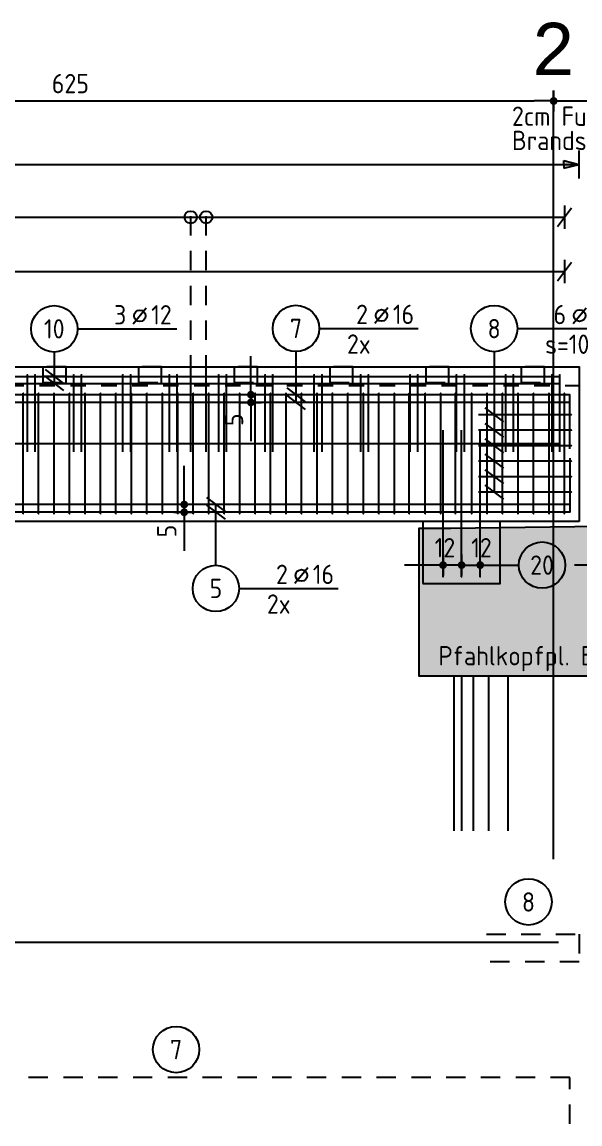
# Model space of a CAD drawing. Extents: x -17 to 300, y 24 to 138.
# Drawn here: x 245.02 to 248.63, y 37.33 to 44.46 of the extents above; entities that cross this region are included whole.
import ezdxf
from ezdxf.enums import TextEntityAlignment as Align

# ---------------------------------------------------------------- set-up
doc = ezdxf.new("R2010")
doc.units = 0
doc.header["$LTSCALE"] = 0.5
doc.header["$MEASUREMENT"] = 0
doc.header["$PDMODE"] = 2
for name, pattern in [('AUSGEZOGEN', [1000.01, 1000, 0.01]), ('DOT', [0.175, 0.05, -0.125]), ('HIDDEN', [0.375, 0.25, -0.125]), ('VERDECKT', [0.375, 0.25, -0.125])]:
    doc.linetypes.add(name, pattern=pattern)
doc.layers.get('Defpoints').update_dxf_attribs({"linetype": 'CONTINUOUS'})
for name, color, linetype in [('ACHSEN', 7, 'CONTINUOUS'), ('BET-SCHN', 6, 'CONTINUOUS'), ('BETON', 7, 'CONTINUOUS'), ('MASSE', 7, 'CONTINUOUS'), ('RND', 7, 'CONTINUOUS'), ('TEXT', 7, 'CONTINUOUS')]:
    doc.layers.add(name, color=color, linetype=linetype)
doc.styles.add('mono', font='monos.ttf')
doc.styles.add('TXT', font='isocp.shx')
doc.dimstyles.new('DOT_I', dxfattribs={"dimscale": 0.5, "dimtxt": 0.25, "dimasz": 0.25, "dimexe": 0.1, "dimexo": 0.3, "dimgap": 0.1, "dimtad": 1, "dimdec": 3, "dimzin": 3, "dimtxsty": 'TXT', "dimblk": 'DOT', "dimblk1": 'DOT', "dimblk2": 'DOT', "dimsah": 1, "dimcen": 0.1, "dimse1": 1, "dimse2": 1, "dimazin": 0, "dimtfac": 1, "dimtdec": 4, "dimtix": 1, "dimtmove": 2, "dimatfit": 3, "dimldrblk": 'DOT', "dimfxl": 0, "dimtvp": 1, "dimtolj": 1, "dimtzin": 0, "dimarcsym": 0})

# ---------------------------------------------------------------- blocks, each defined once
blk = doc.blocks.new('RND_HIN')
at = {"layer": 'RND', "color": 7, "linetype": 'Continuous'}
blk.add_circle((0, 0), 0.3, dxfattribs=at)
at = {"layer": 'RND', "color": 7, "linetype": 'Continuous', "style": 'TXT'}
blk.add_attdef('POSI', text='', height=0.25, dxfattribs=at).set_placement((0, 0), align=Align.MIDDLE)
blk = doc.blocks.new('DOT')
at = {"layer": 'MASSE', "color": 7, "linetype": 'Continuous'}
for p, q in [((0, 0), (-1, 0)), ((0, 0.54), (0, -0.54))]:
    blk.add_line(p, q, dxfattribs=at)
at = {"layer": 'MASSE', "color": 7, "linetype": 'Continuous', "const_width": 0.2}
blk.add_lwpolyline([(-0.1, 0, 1), (0.1, 0, 1)], format="xyb", close=True, dxfattribs=at)
blk = doc.blocks.new('*D371')
at = {"layer": 'Defpoints', "color": 0, "linetype": 'AUSGEZOGEN', "transparency": 16777216}
for p in [(242.2107, 43.95), (248.4607, 43.95), (248.4607, 43.95)]:
    blk.add_point(p, dxfattribs=at)
at = {"layer": 'MASSE', "color": 0, "linetype": 'AUSGEZOGEN', "lineweight": -2, "transparency": 16777216}
blk.add_line((242.3357, 43.95), (248.3357, 43.95), dxfattribs=at)
at = {"layer": 'MASSE', "color": 0, "linetype": 'AUSGEZOGEN', "lineweight": -2, "transparency": 16777216, "xscale": 0.125, "yscale": 0.125, "zscale": 0.125, "rotation": 180}
blk.add_blockref('DOT', (242.2107, 43.95), dxfattribs=at)
at = {"layer": 'MASSE', "color": 0, "linetype": 'AUSGEZOGEN', "lineweight": -2, "transparency": 16777216, "xscale": 0.125, "yscale": 0.125, "zscale": 0.125}
blk.add_blockref('DOT', (248.4607, 43.95), dxfattribs=at)
at = {"layer": 'MASSE', "color": 0, "linetype": 'AUSGEZOGEN', "transparency": 16777216, "insert": (245.3357, 44.0625), "char_height": 0.125, "attachment_point": 5, "style": 'TXT'}
blk.add_mtext('\\A1;625', dxfattribs=at)
blk = doc.blocks.new('*D372')
at = {"layer": 'Defpoints', "color": 0, "linetype": 'AUSGEZOGEN', "transparency": 16777216}
for p in [(248.4607, 43.95), (255.3357, 43.95), (255.3357, 43.95)]:
    blk.add_point(p, dxfattribs=at)
at = {"layer": 'MASSE', "color": 0, "linetype": 'AUSGEZOGEN', "lineweight": -2, "transparency": 16777216}
blk.add_line((248.5857, 43.95), (255.2107, 43.95), dxfattribs=at)
at = {"layer": 'MASSE', "color": 0, "linetype": 'AUSGEZOGEN', "lineweight": -2, "transparency": 16777216, "xscale": 0.125, "yscale": 0.125, "zscale": 0.125, "rotation": 180}
blk.add_blockref('DOT', (248.4607, 43.95), dxfattribs=at)
at = {"layer": 'MASSE', "color": 0, "linetype": 'AUSGEZOGEN', "lineweight": -2, "transparency": 16777216, "xscale": 0.125, "yscale": 0.125, "zscale": 0.125}
blk.add_blockref('DOT', (255.3357, 43.95), dxfattribs=at)
at = {"layer": 'MASSE', "color": 0, "linetype": 'AUSGEZOGEN', "transparency": 16777216, "insert": (251.8982, 44.0719), "char_height": 0.125, "attachment_point": 5, "style": 'TXT'}
blk.add_mtext('\\A1;687,5', dxfattribs=at)
blk = doc.blocks.new('Pfeillinie')
at = {"layer": 'TEXT', "linetype": 'Continuous'}
blk.add_hatch(color=7, dxfattribs=at).paths.add_polyline_path([(0, 0), (-0.8, 0.2), (-0.8, 0), (-0.8, -0.2)])
at = {"layer": 'TEXT', "color": 7, "linetype": 'Continuous'}
for p, q in [((-0.8, 0), (-0.8, 0.2)), ((-0.8, 0.2), (0, 0)), ((-0.8, 0), (-0.8, -0.2)), ((-0.8, -0.2), (0, 0))]:
    blk.add_line(p, q, dxfattribs=at)
blk = doc.blocks.new('lei_gre')
at = {"layer": 'RND', "color": 7, "linetype": 'Continuous'}
for p, q in [((0, 0.15), (0, -0.15)), ((-0.09, -0.12), (0.09, 0.12))]:
    blk.add_line(p, q, dxfattribs=at)
blk = doc.blocks.new('*D373')
at = {"layer": 'Defpoints', "color": 0, "linetype": 'AUSGEZOGEN', "transparency": 16777216}
for p in [(246.0718, 41.34), (246.0718, 41.29), (246.0718, 41.29)]:
    blk.add_point(p, dxfattribs=at)
at = {"layer": 'MASSE', "color": 0, "linetype": 'AUSGEZOGEN', "lineweight": -2, "transparency": 16777216}
for p, q in [((246.0718, 41.465), (246.0718, 41.59)), ((246.0718, 41.34), (246.0718, 41.29)), ((246.0718, 41.165), (246.0718, 41.04))]:
    blk.add_line(p, q, dxfattribs=at)
at = {"layer": 'MASSE', "color": 0, "linetype": 'AUSGEZOGEN', "lineweight": -2, "transparency": 16777216, "xscale": 0.125, "yscale": 0.125, "zscale": 0.125}
for p, rotation in [((246.0718, 41.34), 270), ((246.0718, 41.29), 90)]:
    blk.add_blockref('DOT', p, dxfattribs=dict(at, rotation=rotation))
at = {"layer": 'MASSE', "color": 0, "linetype": 'AUSGEZOGEN', "transparency": 16777216, "insert": (245.9593, 41.1682), "char_height": 0.125, "attachment_point": 5, "rotation": 90, "style": 'TXT'}
blk.add_mtext('\\A1;5', dxfattribs=at)
blk = doc.blocks.new('RND_LEI')
at = {"layer": 'RND', "color": 7, "linetype": 'Continuous'}
blk.add_line((1.022, 0.066), (1.19, 0.27), dxfattribs=at)
for centre, radius in [((0, 0), 0.3), ((1.106, 0.168), 0.075)]:
    blk.add_circle(centre, radius, dxfattribs=at)
at = {"layer": 'RND', "color": 7, "linetype": 'Continuous', "style": 'TXT'}
blk.add_attdef('ANZ', text='', height=0.25, dxfattribs=at).set_placement((0.931, 0.057), align=Align.RIGHT)
for tag, p in [('DUM', (1.253, 0.057)), ('ABSTD', (1.674, 0.057)), ('POSTXT', (0.374, -0.327))]:
    blk.add_attdef(tag, p, '', height=0.25, dxfattribs=at)
blk.add_attdef('POSL', text='', height=0.25, dxfattribs=at).set_placement((0, 0), align=Align.MIDDLE)
blk = doc.blocks.new('*D377')
at = {"layer": 'Defpoints', "color": 0, "linetype": 'AUSGEZOGEN', "transparency": 16777216}
for p in [(246.5031, 42.05), (246.5031, 42), (246.5031, 42)]:
    blk.add_point(p, dxfattribs=at)
at = {"layer": 'MASSE', "color": 0, "linetype": 'AUSGEZOGEN', "lineweight": -2, "transparency": 16777216}
for p, q in [((246.5031, 42.175), (246.5031, 42.3)), ((246.5031, 42.05), (246.5031, 42)), ((246.5031, 41.875), (246.5031, 41.75))]:
    blk.add_line(p, q, dxfattribs=at)
at = {"layer": 'MASSE', "color": 0, "linetype": 'AUSGEZOGEN', "lineweight": -2, "transparency": 16777216, "xscale": 0.125, "yscale": 0.125, "zscale": 0.125}
for p, rotation in [((246.5031, 42.05), 270), ((246.5031, 42), 90)]:
    blk.add_blockref('DOT', p, dxfattribs=dict(at, rotation=rotation))
at = {"layer": 'MASSE', "color": 0, "linetype": 'AUSGEZOGEN', "transparency": 16777216, "insert": (246.3906, 41.8881), "char_height": 0.125, "attachment_point": 5, "rotation": 90, "style": 'TXT'}
blk.add_mtext('\\A1;5', dxfattribs=at)
blk = doc.blocks.new('*D387')
at = {"layer": 'Defpoints', "color": 0, "linetype": 'AUSGEZOGEN', "transparency": 16777216}
for p in [(248.8457, 40.9481), (248.8457, 40.9481), (248.9657, 40.9481)]:
    blk.add_point(p, dxfattribs=at)
at = {"layer": 'MASSE', "color": 0, "linetype": 'AUSGEZOGEN', "lineweight": -2, "transparency": 16777216}
for p, q in [((248.7207, 40.9481), (248.5957, 40.9481)), ((248.9657, 40.9481), (248.8457, 40.9481)), ((249.0907, 40.9481), (249.2157, 40.9481))]:
    blk.add_line(p, q, dxfattribs=at)
at = {"layer": 'MASSE', "color": 0, "linetype": 'AUSGEZOGEN', "lineweight": -2, "transparency": 16777216, "xscale": 0.125, "yscale": 0.125, "zscale": 0.125}
blk.add_blockref('DOT', (248.8457, 40.9481), dxfattribs=at)
at = {"layer": 'MASSE', "color": 0, "linetype": 'AUSGEZOGEN', "lineweight": -2, "transparency": 16777216, "xscale": 0.125, "yscale": 0.125, "zscale": 0.125, "rotation": 180}
blk.add_blockref('DOT', (248.9657, 40.9481), dxfattribs=at)
at = {"layer": 'MASSE', "color": 0, "linetype": 'AUSGEZOGEN', "transparency": 16777216, "insert": (248.8579, 41.0606), "char_height": 0.125, "attachment_point": 5, "style": 'TXT'}
blk.add_mtext('\\A1;12', dxfattribs=at)
blk = doc.blocks.new('*D389')
at = {"layer": 'Defpoints', "color": 0, "linetype": 'AUSGEZOGEN', "transparency": 16777216}
for p in [(247.7457, 40.9481), (247.7457, 40.9481), (247.8657, 40.9481)]:
    blk.add_point(p, dxfattribs=at)
at = {"layer": 'MASSE', "color": 0, "linetype": 'AUSGEZOGEN', "lineweight": -2, "transparency": 16777216}
for p, q in [((247.6207, 40.9481), (247.4957, 40.9481)), ((247.8657, 40.9481), (247.7457, 40.9481)), ((247.9907, 40.9481), (248.1157, 40.9481))]:
    blk.add_line(p, q, dxfattribs=at)
at = {"layer": 'MASSE', "color": 0, "linetype": 'AUSGEZOGEN', "lineweight": -2, "transparency": 16777216, "xscale": 0.125, "yscale": 0.125, "zscale": 0.125}
blk.add_blockref('DOT', (247.7457, 40.9481), dxfattribs=at)
at = {"layer": 'MASSE', "color": 0, "linetype": 'AUSGEZOGEN', "lineweight": -2, "transparency": 16777216, "xscale": 0.125, "yscale": 0.125, "zscale": 0.125, "rotation": 180}
blk.add_blockref('DOT', (247.8657, 40.9481), dxfattribs=at)
at = {"layer": 'MASSE', "color": 0, "linetype": 'AUSGEZOGEN', "transparency": 16777216, "insert": (247.7579, 41.0606), "char_height": 0.125, "attachment_point": 5, "style": 'TXT'}
blk.add_mtext('\\A1;12', dxfattribs=at)
blk = doc.blocks.new('*D390')
at = {"layer": 'Defpoints', "color": 0, "linetype": 'AUSGEZOGEN', "transparency": 16777216}
for p in [(247.8657, 40.9481), (247.9857, 40.9481), (247.9857, 40.9481)]:
    blk.add_point(p, dxfattribs=at)
at = {"layer": 'MASSE', "color": 0, "linetype": 'AUSGEZOGEN', "lineweight": -2, "transparency": 16777216}
for p, q in [((247.7407, 40.9481), (247.6157, 40.9481)), ((247.8657, 40.9481), (247.9857, 40.9481)), ((248.1107, 40.9481), (248.2357, 40.9481))]:
    blk.add_line(p, q, dxfattribs=at)
at = {"layer": 'MASSE', "color": 0, "linetype": 'AUSGEZOGEN', "lineweight": -2, "transparency": 16777216, "xscale": 0.125, "yscale": 0.125, "zscale": 0.125}
blk.add_blockref('DOT', (247.8657, 40.9481), dxfattribs=at)
at = {"layer": 'MASSE', "color": 0, "linetype": 'AUSGEZOGEN', "lineweight": -2, "transparency": 16777216, "xscale": 0.125, "yscale": 0.125, "zscale": 0.125, "rotation": 180}
blk.add_blockref('DOT', (247.9857, 40.9481), dxfattribs=at)
at = {"layer": 'MASSE', "color": 0, "linetype": 'AUSGEZOGEN', "transparency": 16777216, "insert": (247.994, 41.0606), "char_height": 0.125, "attachment_point": 5, "style": 'TXT'}
blk.add_mtext('\\A1;12', dxfattribs=at)

msp = doc.modelspace()

# ---------------------------------------------------------------- hatches: boundary and pattern name
at = {"layer": 'TEXT', "linetype": 'AUSGEZOGEN'}
msp.add_hatch(color=11, dxfattribs=at).paths.add_polyline_path([(249.2407, 41.2055), (249.2407, 40.23), (247.5907, 40.23), (247.5907, 41.187), (247.7964, 41.187)])

# ---------------------------------------------------------------- linework, layer by layer
at = {"layer": 'ACHSEN', "color": 140, "linetype": 'AUSGEZOGEN'}
msp.add_line((248.4607, 39.0454), (248.4607, 44.0174), dxfattribs=at)
at = {"layer": 'BET-SCHN', "color": 8}
msp.add_lwpolyline([(249.2407, 41.2055), (249.2407, 40.23), (247.5907, 40.23), (247.5907, 41.187), (247.7964, 41.187)], close=True, dxfattribs=at)
at = {"layer": 'BETON', "color": 9, "linetype": 'DOT'}
msp.add_line((238.7357, 42.11), (248.6248, 42.11), dxfattribs=at)
at = {"layer": 'BETON', "color": 9, "linetype": 'AUSGEZOGEN'}
for p, q in [((247.8148, 40.23), (247.8148, 39.23)), ((247.8648, 40.23), (247.8648, 39.23)), ((247.9398, 40.23), (247.9398, 39.23)), ((248.0398, 40.23), (248.0398, 39.23)), ((248.1648, 40.23), (248.1648, 39.23))]:
    msp.add_line(p, q, dxfattribs=at)
at = {"layer": 'BETON', "color": 6, "linetype": 'AUSGEZOGEN'}
for points in [[(248.6257, 41.23), (235.7657, 41.23), (235.7657, 41.73), (238.7357, 41.73), (238.7357, 42.23), (248.6257, 42.23)], [(247.6157, 40.83), (248.1157, 40.83), (248.1157, 41.23), (247.6157, 41.23)]]:
    msp.add_lwpolyline(points, close=True, dxfattribs=at)
at = {"layer": 'BETON', "color": 9, "linetype": 'HIDDEN'}
for points in [[(245.1582, 42.13), (245.3082, 42.13), (245.3082, 42.23), (245.1582, 42.23)], [(245.7757, 42.13), (245.9257, 42.13), (245.9257, 42.23), (245.7757, 42.23)], [(246.3957, 42.13), (246.5457, 42.13), (246.5457, 42.23), (246.3957, 42.23)], [(247.0132, 42.13), (247.1632, 42.13), (247.1632, 42.23), (247.0132, 42.23)], [(247.6332, 42.13), (247.7832, 42.13), (247.7832, 42.23), (247.6332, 42.23)], [(248.2507, 42.13), (248.4007, 42.13), (248.4007, 42.23), (248.2507, 42.23)]]:
    msp.add_lwpolyline(points, close=True, dxfattribs=at)
at = {"layer": 'RND', "color": 7, "linetype": 'AUSGEZOGEN'}
for p, q in [((241.7627, 43.1981), (248.5307, 43.1981)), ((243.8195, 42.8467), (248.5307, 42.8467)), ((246.9445, 42.479), (247.5845, 42.479)), ((245.3817, 42.4762), (246.0252, 42.4762)), ((248.2259, 42.4778), (248.8659, 42.4778)), ((246.4267, 40.7974), (247.0667, 40.7974))]:
    msp.add_line(p, q, dxfattribs=at)
at = {"layer": 'RND', "color": 102, "linetype": 'VERDECKT'}
for p, q in [((246.1138, 42.18), (246.1138, 43.2481)), ((246.2138, 42.18), (246.2138, 43.2481))]:
    msp.add_line(p, q, dxfattribs=at)
at = {"layer": 'RND', "color": 102, "linetype": 'AUSGEZOGEN'}
for p, q in [((245.2317, 42.3262), (245.2317, 42.1229)), ((246.7945, 42.329), (246.7945, 42)), ((248.0759, 42.3278), (248.0759, 41.42)), ((246.2767, 40.9474), (246.2767, 41.34))]:
    msp.add_line(p, q, dxfattribs=at)
at = {"layer": 'RND', "color": 1, "linetype": 'AUSGEZOGEN'}
for points in [[(238.805, 42.1682), (248.505, 42.1682)], [(238.805, 42.1229), (248.505, 42.1229)], [(245.0582, 41.68), (245.0582, 42.18)], [(245.1082, 41.68), (245.1082, 42.18)], [(245.3582, 41.68), (245.3582, 42.18)], [(245.4082, 41.68), (245.4082, 42.18)], [(245.6757, 41.68), (245.6757, 42.18)], [(245.7257, 41.68), (245.7257, 42.18)], [(245.9757, 41.68), (245.9757, 42.18)], [(246.0257, 41.68), (246.0257, 42.18)], [(246.1138, 41.68), (246.1138, 42.18)], [(246.2138, 41.68), (246.2138, 42.18)], [(246.2957, 41.68), (246.2957, 42.18)], [(246.3457, 41.68), (246.3457, 42.18)], [(246.5957, 41.68), (246.5957, 42.18)], [(246.6457, 41.68), (246.6457, 42.18)], [(246.9132, 41.68), (246.9132, 42.18)], [(246.9632, 41.68), (246.9632, 42.18)], [(247.2132, 41.68), (247.2132, 42.18)], [(247.2632, 41.68), (247.2632, 42.18)], [(247.5332, 41.68), (247.5332, 42.18)], [(247.5832, 41.68), (247.5832, 42.18)], [(247.8332, 41.68), (247.8332, 42.18)], [(247.8832, 41.68), (247.8832, 42.18)], [(248.1507, 41.68), (248.1507, 42.18)], [(248.2007, 41.68), (248.2007, 42.18)], [(248.4507, 41.68), (248.4507, 42.18)], [(248.5007, 41.68), (248.5007, 42.18)], [(245.0307, 41.28), (245.0307, 42.06)], [(245.1307, 41.28), (245.1307, 42.06)], [(245.2307, 41.28), (245.2307, 42.06)], [(245.3307, 41.28), (245.3307, 42.06)], [(245.4307, 41.28), (245.4307, 42.06)], [(245.5307, 41.28), (245.5307, 42.06)], [(245.6307, 41.28), (245.6307, 42.06)], [(245.7307, 41.28), (245.7307, 42.06)], [(245.8307, 41.28), (245.8307, 42.06)], [(245.9307, 41.28), (245.9307, 42.06)], [(246.0307, 41.28), (246.0307, 42.06)], [(246.1307, 41.28), (246.1307, 42.06)], [(246.2307, 41.28), (246.2307, 42.06)], [(246.3307, 41.28), (246.3307, 42.06)], [(246.4307, 41.28), (246.4307, 42.06)], [(246.5307, 41.28), (246.5307, 42.06)], [(246.6307, 41.28), (246.6307, 42.06)], [(246.7307, 41.28), (246.7307, 42.06)], [(246.8307, 41.28), (246.8307, 42.06)], [(246.9307, 41.28), (246.9307, 42.06)], [(247.0307, 41.28), (247.0307, 42.06)], [(247.1307, 41.28), (247.1307, 42.06)], [(247.2307, 41.28), (247.2307, 42.06)], [(247.3307, 41.28), (247.3307, 42.06)], [(247.4307, 41.28), (247.4307, 42.06)], [(247.5268, 41.28), (247.5268, 42.06)], [(247.6307, 41.28), (247.6307, 42.06)], [(247.7307, 41.28), (247.7307, 42.06)], [(247.8261, 41.28), (247.8261, 42.06)], [(247.9307, 41.28), (247.9307, 42.06)], [(248.0307, 41.28), (248.0307, 42.06)], [(248.1307, 41.28), (248.1307, 42.06)], [(248.2307, 41.28), (248.2307, 42.06)], [(248.3307, 41.28), (248.3307, 42.06)], [(248.4307, 41.28), (248.4307, 42.06)], [(248.5307, 41.28), (248.5307, 42.06)], [(248.5657, 41.75), (248.5657, 42.05), (243.1657, 42.05)], [(248.5657, 41.7), (248.5657, 42), (243.1657, 42)], [(248.5757, 41.92), (247.9757, 41.92)], [(247.7457, 40.8714), (247.7457, 41.8214)], [(247.8657, 40.8714), (247.8657, 41.8214)], [(248.5757, 41.82), (247.9757, 41.82)], [(247.9857, 40.8714), (247.9857, 41.8214)], [(238.805, 41.735), (248.505, 41.735)], [(248.5757, 41.72), (247.9757, 41.72)], [(248.5657, 41.64), (248.5657, 41.34), (241.6157, 41.34)], [(248.5657, 41.59), (248.5657, 41.29), (241.6157, 41.29)], [(248.5757, 41.62), (247.9757, 41.62)], [(248.5757, 41.52), (247.9757, 41.52)], [(248.5757, 41.42), (247.9757, 41.42)], [(238.7927, 38.5103), (248.4927, 38.5103)]]:
    msp.add_lwpolyline(points, dxfattribs=at)
at = {"layer": 'RND', "color": 7, "linetype": 'AUSGEZOGEN', "const_width": 0.005}
for points in [[(245.0607, 42.18, -1), (245.0557, 42.18, -1)], [(245.1107, 42.18, -1), (245.1057, 42.18, -1)], [(245.3557, 42.18, 1), (245.3607, 42.18, 1)], [(245.4057, 42.18, 1), (245.4107, 42.18, 1)], [(245.6782, 42.18, -1), (245.6732, 42.18, -1)], [(245.7282, 42.18, -1), (245.7232, 42.18, -1)], [(245.9732, 42.18, 1), (245.9782, 42.18, 1)], [(246.0232, 42.18, 1), (246.0282, 42.18, 1)], [(246.1113, 42.18, 1), (246.1163, 42.18, 1)], [(246.2113, 42.18, 1), (246.2163, 42.18, 1)], [(246.2982, 42.18, -1), (246.2932, 42.18, -1)], [(246.3482, 42.18, -1), (246.3432, 42.18, -1)], [(246.5932, 42.18, 1), (246.5982, 42.18, 1)], [(246.6432, 42.18, 1), (246.6482, 42.18, 1)], [(246.9157, 42.18, -1), (246.9107, 42.18, -1)], [(246.9657, 42.18, -1), (246.9607, 42.18, -1)], [(247.2107, 42.18, 1), (247.2157, 42.18, 1)], [(247.2607, 42.18, 1), (247.2657, 42.18, 1)], [(247.5357, 42.18, -1), (247.5307, 42.18, -1)], [(247.5857, 42.18, -1), (247.5807, 42.18, -1)], [(247.8307, 42.18, 1), (247.8357, 42.18, 1)], [(247.8807, 42.18, 1), (247.8857, 42.18, 1)], [(248.1532, 42.18, -1), (248.1482, 42.18, -1)], [(248.2032, 42.18, -1), (248.1982, 42.18, -1)], [(248.4482, 42.18, 1), (248.4532, 42.18, 1)], [(248.4982, 42.18, 1), (248.5032, 42.18, 1)], [(245.0282, 42.06, 1), (245.0332, 42.06, 1)], [(245.1282, 42.06, 1), (245.1332, 42.06, 1)], [(245.2282, 42.06, 1), (245.2332, 42.06, 1)], [(245.3282, 42.06, 1), (245.3332, 42.06, 1)], [(245.4282, 42.06, 1), (245.4332, 42.06, 1)], [(245.5282, 42.06, 1), (245.5332, 42.06, 1)], [(245.6282, 42.06, 1), (245.6332, 42.06, 1)], [(245.7282, 42.06, 1), (245.7332, 42.06, 1)], [(245.8282, 42.06, 1), (245.8332, 42.06, 1)], [(245.9282, 42.06, 1), (245.9332, 42.06, 1)], [(246.0282, 42.06, 1), (246.0332, 42.06, 1)], [(246.1282, 42.06, 1), (246.1332, 42.06, 1)], [(246.2282, 42.06, 1), (246.2332, 42.06, 1)], [(246.3282, 42.06, 1), (246.3332, 42.06, 1)], [(246.4282, 42.06, 1), (246.4332, 42.06, 1)], [(246.5282, 42.06, 1), (246.5332, 42.06, 1)], [(246.6282, 42.06, 1), (246.6332, 42.06, 1)], [(246.7282, 42.06, 1), (246.7332, 42.06, 1)], [(246.8282, 42.06, 1), (246.8332, 42.06, 1)], [(246.9282, 42.06, 1), (246.9332, 42.06, 1)], [(247.0282, 42.06, 1), (247.0332, 42.06, 1)], [(247.1282, 42.06, 1), (247.1332, 42.06, 1)], [(247.2282, 42.06, 1), (247.2332, 42.06, 1)], [(247.3282, 42.06, 1), (247.3332, 42.06, 1)], [(247.4282, 42.06, 1), (247.4332, 42.06, 1)], [(247.5243, 42.06, 1), (247.5293, 42.06, 1)], [(247.6282, 42.06, 1), (247.6332, 42.06, 1)], [(247.7282, 42.06, 1), (247.7332, 42.06, 1)], [(247.8236, 42.06, 1), (247.8286, 42.06, 1)], [(247.9282, 42.06, 1), (247.9332, 42.06, 1)], [(248.0282, 42.06, 1), (248.0332, 42.06, 1)], [(248.1282, 42.06, 1), (248.1332, 42.06, 1)], [(248.2282, 42.06, 1), (248.2332, 42.06, 1)], [(248.3282, 42.06, 1), (248.3332, 42.06, 1)], [(248.4282, 42.06, 1), (248.4332, 42.06, 1)], [(248.5282, 42.06, 1), (248.5332, 42.06, 1)], [(248.5782, 41.92, -1), (248.5732, 41.92, -1)], [(248.5782, 41.82, -1), (248.5732, 41.82, -1)], [(248.5782, 41.72, -1), (248.5732, 41.72, -1)], [(248.5782, 41.62, -1), (248.5732, 41.62, -1)], [(248.5782, 41.52, -1), (248.5732, 41.52, -1)], [(248.5782, 41.42, -1), (248.5732, 41.42, -1)], [(245.0282, 41.28, 1), (245.0332, 41.28, 1)], [(245.1282, 41.28, 1), (245.1332, 41.28, 1)], [(245.2282, 41.28, 1), (245.2332, 41.28, 1)], [(245.3282, 41.28, 1), (245.3332, 41.28, 1)], [(245.4282, 41.28, 1), (245.4332, 41.28, 1)], [(245.5282, 41.28, 1), (245.5332, 41.28, 1)], [(245.6282, 41.28, 1), (245.6332, 41.28, 1)], [(245.7282, 41.28, 1), (245.7332, 41.28, 1)], [(245.8282, 41.28, 1), (245.8332, 41.28, 1)], [(245.9282, 41.28, 1), (245.9332, 41.28, 1)], [(246.0282, 41.28, 1), (246.0332, 41.28, 1)], [(246.1282, 41.28, 1), (246.1332, 41.28, 1)], [(246.2282, 41.28, 1), (246.2332, 41.28, 1)], [(246.3282, 41.28, 1), (246.3332, 41.28, 1)], [(246.4282, 41.28, 1), (246.4332, 41.28, 1)], [(246.5282, 41.28, 1), (246.5332, 41.28, 1)], [(246.6282, 41.28, 1), (246.6332, 41.28, 1)], [(246.7282, 41.28, 1), (246.7332, 41.28, 1)], [(246.8282, 41.28, 1), (246.8332, 41.28, 1)], [(246.9282, 41.28, 1), (246.9332, 41.28, 1)], [(247.0282, 41.28, 1), (247.0332, 41.28, 1)], [(247.1282, 41.28, 1), (247.1332, 41.28, 1)], [(247.2282, 41.28, 1), (247.2332, 41.28, 1)], [(247.3282, 41.28, 1), (247.3332, 41.28, 1)], [(247.4282, 41.28, 1), (247.4332, 41.28, 1)], [(247.5243, 41.28, 1), (247.5293, 41.28, 1)], [(247.6282, 41.28, 1), (247.6332, 41.28, 1)], [(247.7282, 41.28, 1), (247.7332, 41.28, 1)], [(247.8236, 41.28, 1), (247.8286, 41.28, 1)], [(247.9282, 41.28, 1), (247.9332, 41.28, 1)], [(248.0282, 41.28, 1), (248.0332, 41.28, 1)], [(248.1282, 41.28, 1), (248.1332, 41.28, 1)], [(248.2282, 41.28, 1), (248.2332, 41.28, 1)], [(248.3282, 41.28, 1), (248.3332, 41.28, 1)], [(248.4282, 41.28, 1), (248.4332, 41.28, 1)], [(248.5282, 41.28, 1), (248.5332, 41.28, 1)], [(247.7432, 40.8714, 1), (247.7482, 40.8714, 1)], [(247.8632, 40.8714, 1), (247.8682, 40.8714, 1)], [(247.9832, 40.8714, 1), (247.9882, 40.8714, 1)]]:
    msp.add_lwpolyline(points, format="xyb", close=True, dxfattribs=at)
at = {"layer": 'RND', "color": 7, "linetype": 'VERDECKT'}
for points in [[(248.0259, 38.5612), (248.6259, 38.5612), (248.6259, 38.3812), (248.0259, 38.3812)], [(248.5657, 37.3334), (248.5657, 37.6334), (243.1657, 37.6334)]]:
    msp.add_lwpolyline(points, dxfattribs=at)
at = {"layer": 'RND', "color": 7, "linetype": 'AUSGEZOGEN'}
for centre in [(246.1138, 43.1981), (246.2138, 43.1981)]:
    msp.add_circle(centre, 0.04, dxfattribs=at)
at = {"layer": 'TEXT', "color": 7, "linetype": 'AUSGEZOGEN'}
msp.add_line((248.6257, 43.4497), (248.6257, 43.6294), dxfattribs=at)
msp.add_lwpolyline([(240.8351, 43.5396), (248.6257, 43.5396)], dxfattribs=at)

# ---------------------------------------------------------------- block references
at = {"layer": 'RND', "color": 7, "linetype": 'AUSGEZOGEN', "xscale": 0.5, "yscale": 0.5, "zscale": 0.5}
for p in [(248.5307, 43.1981), (248.5307, 42.8467)]:
    msp.add_blockref('lei_gre', p, dxfattribs=at)
for name, p, values in [('RND_LEI', (245.2317, 42.4762), {'POSL': '10', 'DUM': '12', 'ANZ': '3'}), ('RND_LEI', (246.7945, 42.479), {'POSL': '7', 'DUM': '16', 'ANZ': '2', 'POSTXT': '  2x'}), ('RND_LEI', (248.0759, 42.4778), {'POSL': '8', 'DUM': '12', 'ANZ': '6', 'POSTXT': '  s=10'}), ('RND_HIN', (248.3857, 40.9481), {'POSI': '20'}), ('RND_LEI', (246.2767, 40.7974), {'POSL': '5', 'DUM': '16', 'ANZ': '2', 'POSTXT': '  2x'}), ('RND_HIN', (246.0192, 37.8143), {'POSI': '7'})]:
    msp.add_blockref(name, p, dxfattribs=at).add_auto_attribs(values)
at = {"layer": 'RND', "color": 7, "linetype": 'AUSGEZOGEN', "xscale": 0.5, "yscale": 0.5, "zscale": 0.5, "rotation": 270}
for p in [(245.2317, 42.1682), (245.2317, 42.1229), (246.7945, 42.05), (246.7945, 42), (248.0759, 41.92), (248.0759, 41.82), (248.0759, 41.72), (248.0759, 41.62), (248.0759, 41.52), (248.0759, 41.42), (246.2767, 41.34), (246.2767, 41.29)]:
    msp.add_blockref('lei_gre', p, dxfattribs=at)
at = {"layer": 'RND', "color": 102, "linetype": 'AUSGEZOGEN', "xscale": 0.5, "yscale": 0.5, "zscale": 0.5}
msp.add_blockref('RND_HIN', (248.298, 38.7696), dxfattribs=at).add_auto_attribs({'POSI': '8'})
at = {"layer": 'TEXT', "color": 7, "linetype": 'AUSGEZOGEN', "xscale": 0.125, "yscale": 0.125, "zscale": 0.125}
msp.add_blockref('Pfeillinie', (248.6257, 43.5396), dxfattribs=at)

# ---------------------------------------------------------------- texts
at = {"layer": 'ACHSEN', "color": 6, "style": 'mono'}
msp.add_text('2', height=0.3375, dxfattribs=at).set_placement((248.4583, 44.2866), align=Align.MIDDLE_CENTER)
at = {"layer": 'TEXT', "color": 7, "linetype": 'AUSGEZOGEN', "style": 'TXT'}
for s, p in [('2cm Fuge mit', (248.1914, 43.7891)), ('Brandschutzfüllung', (248.1914, 43.6323)), ('Pfahlkopfpl. Best.', (247.7155, 40.2995))]:
    msp.add_text(s, height=0.125, dxfattribs=at).set_placement(p)

# ---------------------------------------------------------------- dimensions: what is measured, and where the dimension line sits
at = {"layer": 'MASSE', "color": 7, "linetype": 'AUSGEZOGEN'}
for base, p1, p2, override, picture, middle in [((248.4607, 43.95), (242.2107, 43.95), (248.4607, 43.95), {"dimdec": 0, "dimlfac": 100}, '*D371', (245.3357, 44.0625)), ((255.3357, 43.95), (248.4607, 43.95), (255.3357, 43.95), {"dimdec": 1, "dimlfac": 100}, '*D372', (251.8982, 44.0719))]:
    dim = msp.add_linear_dim(base=base, p1=p1, p2=p2, dimstyle='DOT_I', override=override, dxfattribs=at)
    dim.commit()
    dim.dimension.update_dxf_attribs({"geometry": picture, "text_midpoint": middle})
for base, p1, p2, picture, middle in [((246.5031, 42), (246.5031, 42.05), (246.5031, 42), '*D377', (246.3906, 41.8881)), ((246.0718, 41.29), (246.0718, 41.34), (246.0718, 41.29), '*D373', (245.9593, 41.1682))]:
    dim = msp.add_linear_dim(base=base, p1=p1, p2=p2, angle=90, dimstyle='DOT_I', override={"dimdec": 0, "dimlfac": 100}, dxfattribs=at)
    dim.commit()
    dim.dimension.update_dxf_attribs({"geometry": picture, "text_midpoint": middle, "dimtype": 160})
for base, p1, p2, picture, middle in [((247.7457, 40.9481), (247.8657, 40.9481), (247.7457, 40.9481), '*D389', (247.7579, 41.0606)), ((247.9857, 40.9481), (247.8657, 40.9481), (247.9857, 40.9481), '*D390', (247.994, 41.0606)), ((248.8457, 40.9481), (248.9657, 40.9481), (248.8457, 40.9481), '*D387', (248.8579, 41.0606))]:
    dim = msp.add_linear_dim(base=base, p1=p1, p2=p2, dimstyle='DOT_I', override={"dimdec": 0, "dimlfac": 100}, dxfattribs=at)
    dim.commit()
    dim.dimension.update_dxf_attribs({"geometry": picture, "text_midpoint": middle, "dimtype": 160})

doc.saveas('drawing.dxf')
